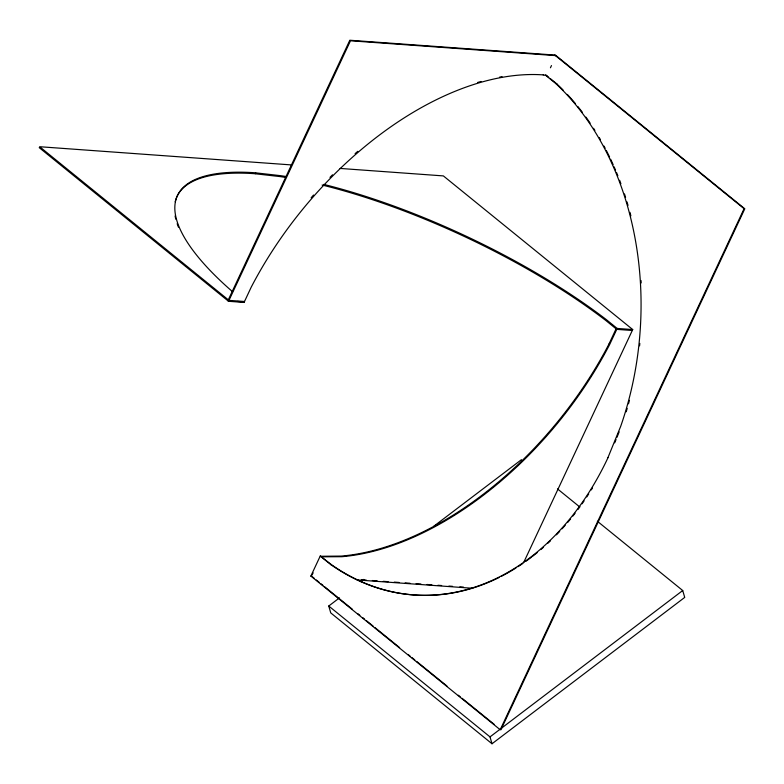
<?xml version="1.0" encoding="UTF-8"?>
<svg xmlns="http://www.w3.org/2000/svg" width="784" height="784" viewBox="0 0 784 784"><rect width="100%" height="100%" fill="white"/><g stroke="black" fill="none" stroke-linecap="round" stroke-linejoin="round"><path stroke-width="1.18" d="M607.923 457.689L620.683 426.369A280.104 207.897 -86.2 0 0 556.326 84.074M614.705 442.842L616.038 439.559M616.93 437.374L619.164 431.896M39.2 147.637L228.546 301.291L350.487 40.778L556.121 55.644M228.546 301.291L244.079 302.418L251.154 287.287A278.673 165.385 -50.9 0 1 543.224 74.892M554.739 55.056L744.085 208.711L500.202 729.747L310.856 576.083L320.235 556.042L331.946 565.019A280.064 207.868 -86.2 0 0 499.271 577.396M312.091 575.035L313.12 572.83M550.437 67.787L551.475 65.582M609.001 343.951L616.087 328.819M523.83 562.177L632.717 329.564L617.184 328.447L609.668 344.49A278.594 165.336 -50.9 0 1 341.893 556.699L321.548 556.807L320.872 556.268L341.256 556.091A278.594 165.336 -50.9 0 0 609.031 343.951M500.917 729.796L744.8 208.769L555.454 55.105L349.821 40.239L227.879 300.752L231.456 301.007M597.349 521.242L682.717 590.528L684.716 597.408L492.009 743.761L330.75 612.902L328.751 606.022L339.452 597.888M360.865 581.63L363.786 579.405M433.866 526.191L521.468 459.659M492.009 743.761L490.01 736.891L682.717 590.528M546.076 75.146L545.36 75.097L556.356 84.015M291.452 164.924L39.631 146.716L228.977 300.37L244.51 301.497M340.07 168.433L443.372 175.91L632.717 329.564M237.434 301.448L242.207 301.791M632.286 330.485L616.753 329.368L605.758 320.44A280.104 86.309 25.2 0 0 322.126 185.024M310.856 576.083L311.571 576.142M361.404 579.739L366.265 580.091M372.341 580.532L377.202 580.885M383.278 581.326L388.139 581.679M394.215 582.11L399.076 582.463M405.152 582.904L410.012 583.257M416.088 583.698L420.949 584.051M427.025 584.482L431.886 584.835M437.972 585.276L441.617 585.54M448.909 586.069L452.554 586.334M459.845 586.863L463.491 587.118M357.21 579.935L472.664 588.284M255.721 172.852L280.505 175.665A280.104 86.309 25.2 0 1 286.18 176.537M255.29 173.774L280.074 176.586A280.104 86.309 25.2 0 1 285.748 177.458M543.194 74.941L546.82 75.519M546.987 75.891L548.82 77.381M550.652 78.861L557.071 84.064M617.184 328.447L606.189 319.519A280.104 86.309 25.2 0 0 323.733 184.397M557.512 488.912L579.327 506.621M243.403 301.879L244.079 302.418M320.235 556.042L331.24 564.97M312.522 576.906L314.413 578.445M316.305 579.984L319.147 582.287M321.038 583.825L322.93 585.354M324.831 586.893L352.281 609.178M357.965 613.784L359.856 615.322M362.698 617.625L364.589 619.164M366.481 620.703L373.106 626.083M375.007 627.612L399.615 647.594M408.141 654.503L410.032 656.041M411.923 657.58L414.765 659.883M416.657 661.422L446.949 686.01M458.317 695.222L460.208 696.76M462.099 698.299L494.292 724.426M328.751 606.022L490.01 736.891M311.16 197.774A278.673 165.385 -50.9 0 1 313.551 195.04M329.986 177.37A278.673 165.385 -50.9 0 1 332.514 174.812M355.103 153.644A278.673 165.385 -50.9 0 1 357.769 151.341M477.583 82.487A278.673 165.385 -50.9 0 1 481.062 81.467M499.682 77.087A278.673 165.385 -50.9 0 1 502.044 76.665M557.042 84.123A280.104 207.897 -86.2 0 1 563.098 90.013M567.332 94.423A280.104 207.897 -86.2 0 1 575.505 103.684M577.847 106.526A280.104 207.897 -86.2 0 1 582.306 112.22M585.932 117.11A280.104 207.897 -86.2 0 1 590.146 123.147M593.547 128.302A280.104 207.897 -86.2 0 1 594.88 130.399M599.241 137.582A280.104 207.897 -86.2 0 1 600.456 139.679M603.994 146.069A280.104 207.897 -86.2 0 1 605.15 148.225M606.287 150.401A280.104 207.897 -86.2 0 1 609.58 157.006M610.628 159.201A280.104 207.897 -86.2 0 1 613.127 164.63M614.107 166.825A280.104 207.897 -86.2 0 1 615.538 170.157M616.469 172.382A280.104 207.897 -86.2 0 1 617.851 175.763M619.625 180.3A280.104 207.897 -86.2 0 1 620.908 183.73M624.485 193.952A280.104 207.897 -86.2 0 1 625.583 197.352M627.004 201.919A280.104 207.897 -86.2 0 1 628.023 205.379M629.964 212.346A280.104 207.897 -86.2 0 1 630.875 215.855M641.038 280.545A280.104 207.897 -86.2 0 1 641.185 282.955M639.822 343.441A280.104 207.897 -86.2 0 1 639.568 345.852M629.444 400.32A280.104 207.897 -86.2 0 1 628.503 403.78M627.21 408.376A280.104 207.897 -86.2 0 1 626.191 411.806M592.528 487.883A280.064 207.868 -86.2 0 1 591.273 489.922M588.706 493.959A280.064 207.868 -86.2 0 1 586.746 496.958M584.09 500.898A280.064 207.868 -86.2 0 1 582.061 503.808M580.003 506.68A280.064 207.868 -86.2 0 1 577.926 509.512M575.103 513.226A280.064 207.868 -86.2 0 1 572.879 516.068M570.615 518.881A280.064 207.868 -86.2 0 1 567.557 522.556M565.225 525.27A280.064 207.868 -86.2 0 1 562.079 528.808M559.688 531.415A280.064 207.868 -86.2 0 1 556.464 534.815M550.544 540.715A280.064 207.868 -86.2 0 1 547.928 543.194M543.508 547.222A280.064 207.868 -86.2 0 1 540.833 549.564M537.216 552.602A280.064 207.868 -86.2 0 1 532.65 556.258M531.689 556.993A280.064 207.868 -86.2 0 1 525.868 561.315M522.928 563.382A280.064 207.868 -86.2 0 1 517.959 566.705M515.96 567.979A280.064 207.868 -86.2 0 1 501.427 576.299M607.972 457.729A280.064 207.868 -86.2 0 1 331.26 564.901M178.458 227.174A280.064 86.299 25.2 0 1 177.164 223.705M175.822 219.216A280.064 86.299 25.2 0 1 175.106 215.963M175.195 201.841A280.064 86.299 25.2 0 1 255.241 173.734M232.632 291.775A280.064 86.299 25.2 0 1 255.672 172.813"/></g></svg>
